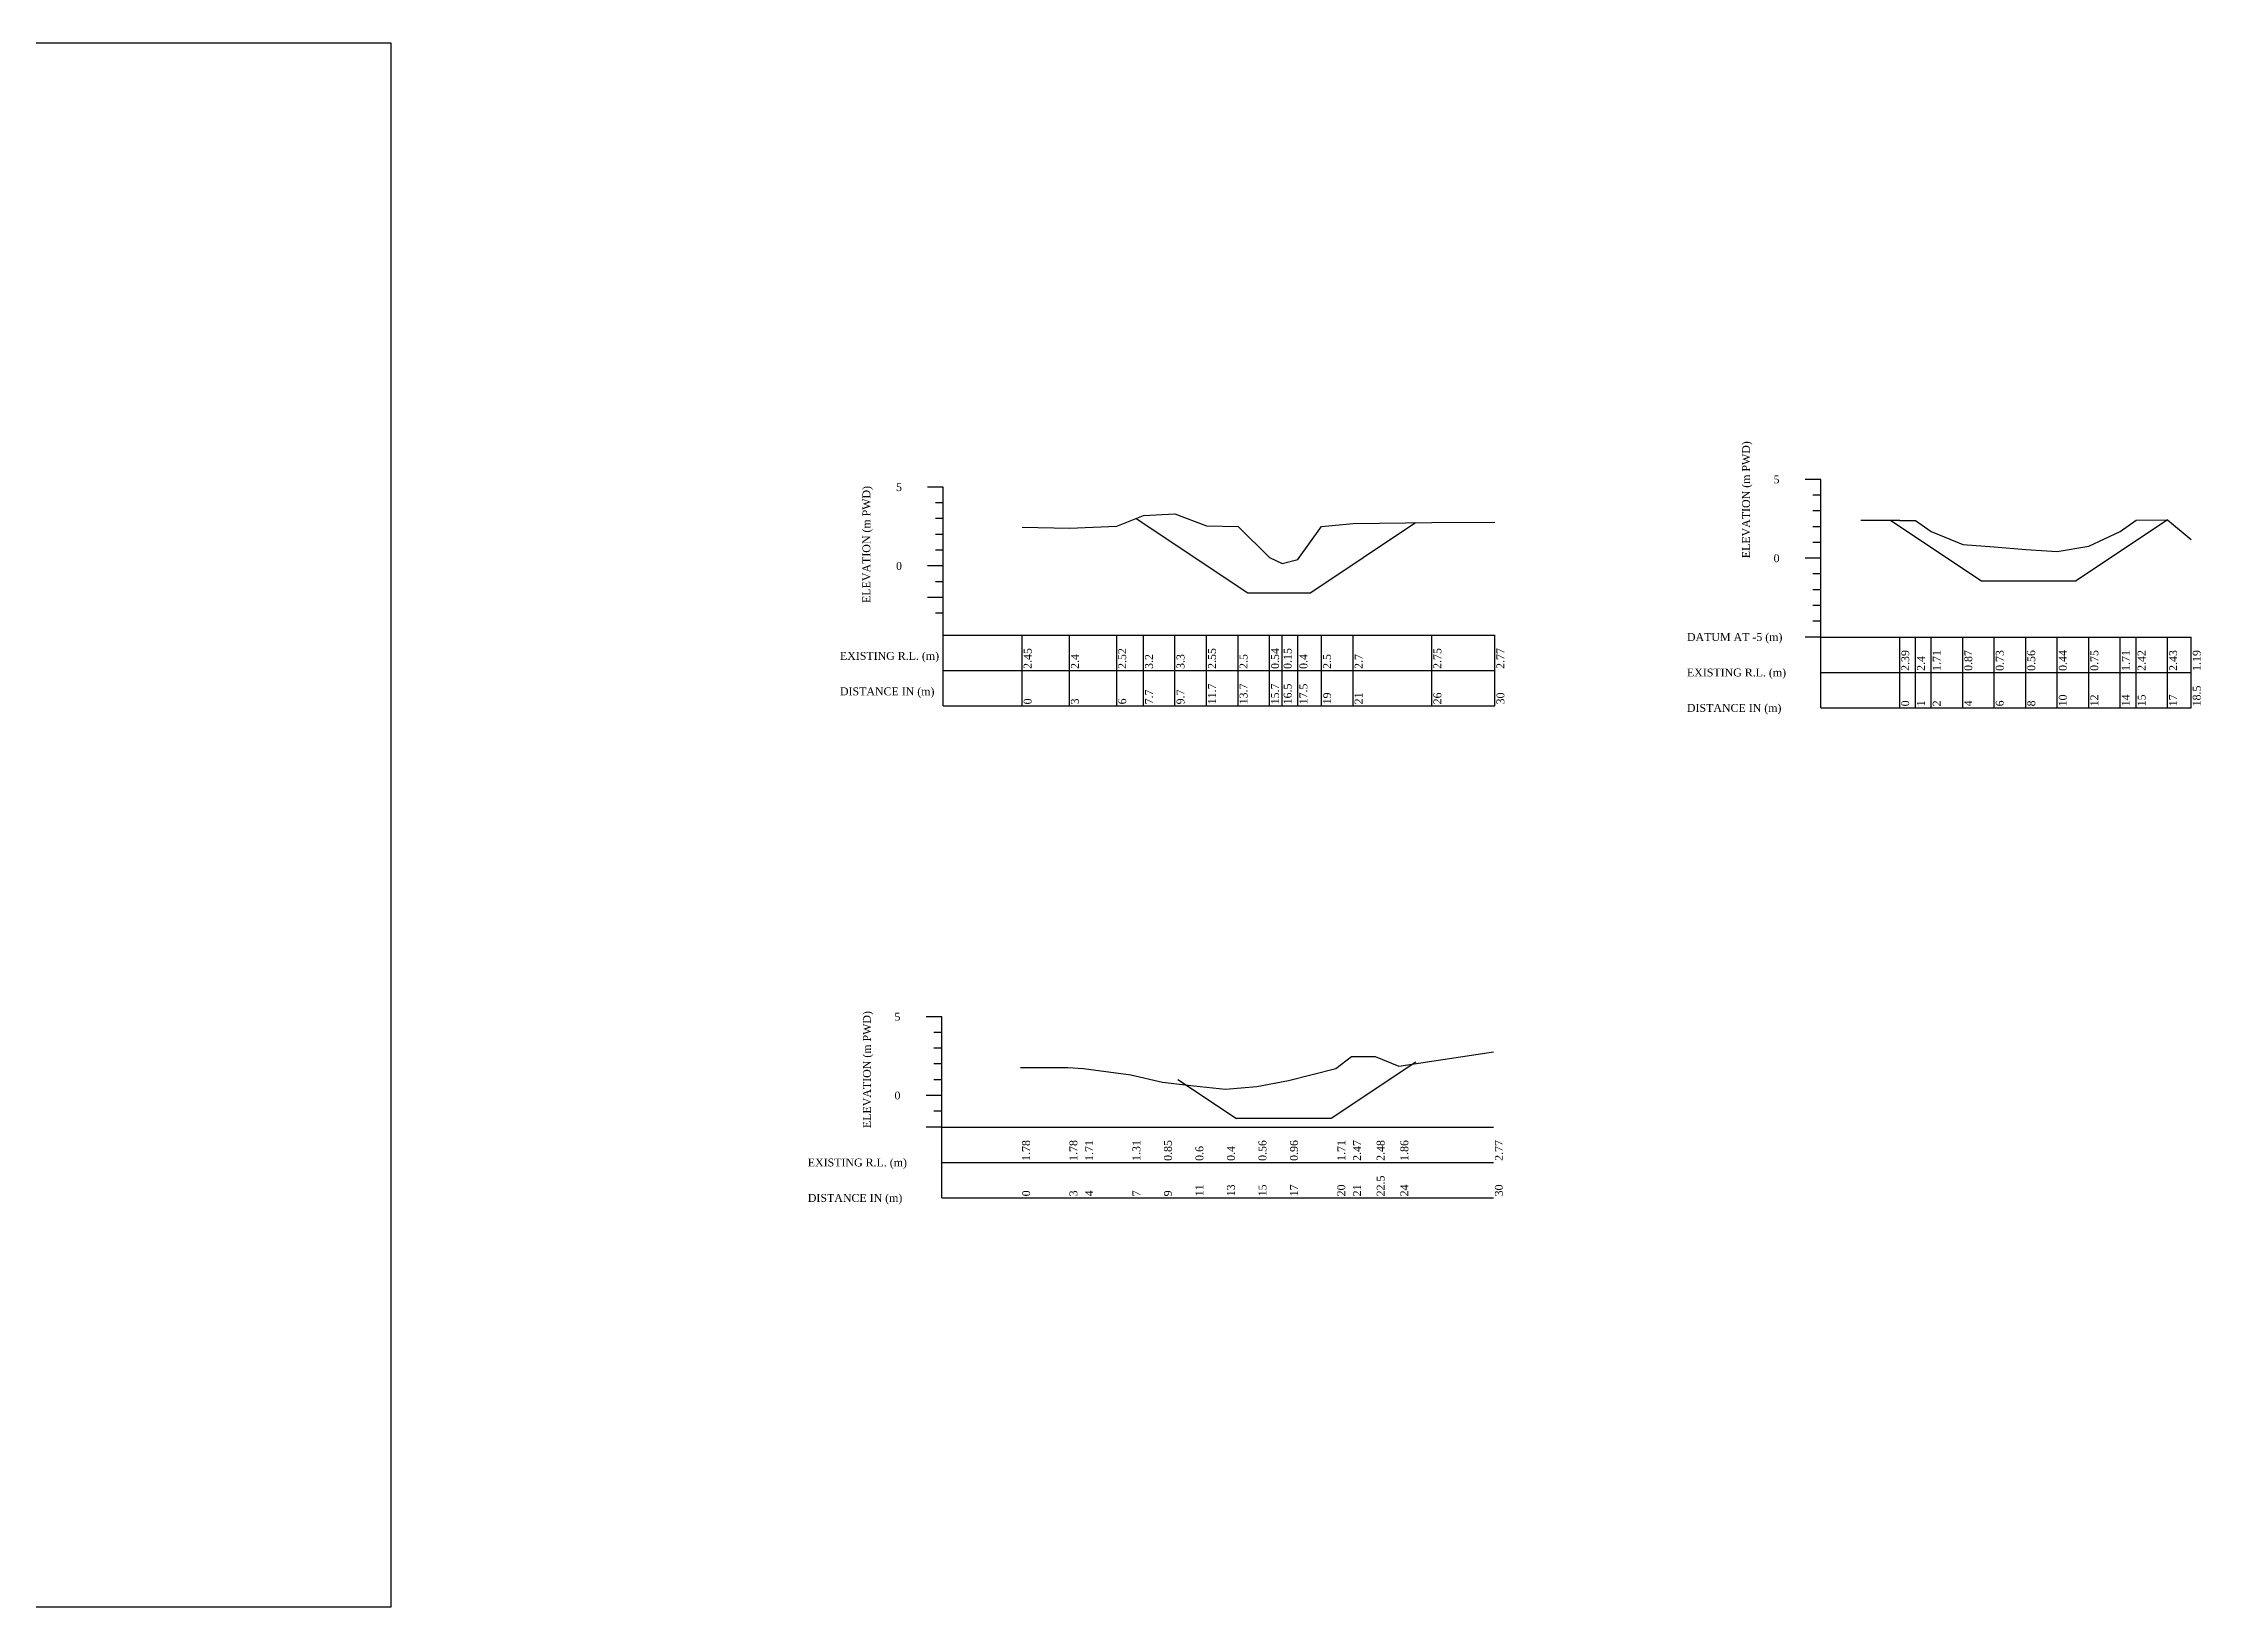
# Model space of a CAD drawing. Header units: metres. Extents: x 11843410 to 12733237, y -3989548 to -3515927.
# Drawn here: x 11905689.8 to 11905826.7, y -3898354 to -3898254.8 of the extents above; entities that cross this region are included whole.
import ezdxf

# ---------------------------------------------------------------- set-up
doc = ezdxf.new("R2010")
doc.units = ezdxf.units.M
doc.header["$LTSCALE"] = 50
doc.styles.add('liza', font='times.ttf', dxfattribs={"height": 2})

msp = doc.modelspace()

# ---------------------------------------------------------------- linework, layer by layer
at = {"lineweight": -2}
for p, q in [((11905802.607, -3898282.497), (11905801.607, -3898282.497)), ((11905802.607, -3898296.997), (11905802.607, -3898282.497)), ((11905746.922, -3898282.986), (11905745.922, -3898282.986)), ((11905746.922, -3898283.986), (11905746.422, -3898283.986)), ((11905746.922, -3898296.871), (11905746.922, -3898282.986)), ((11905802.607, -3898283.497), (11905802.107, -3898283.497)), ((11905746.922, -3898284.986), (11905746.422, -3898284.986)), ((11905759.163, -3898284.97), (11905766.237, -3898289.686)), ((11905776.876, -3898285.26), (11905770.237, -3898289.686)), ((11905802.607, -3898284.497), (11905802.107, -3898284.497)), ((11905802.607, -3898285.497), (11905802.107, -3898285.497)), ((11905807.607, -3898285.105), (11905805.139, -3898285.105)), ((11905807.05, -3898285.1), (11905812.805, -3898288.937)), ((11905824.61, -3898285.067), (11905818.805, -3898288.937)), ((11905746.922, -3898285.986), (11905746.422, -3898285.986)), ((11905746.922, -3898286.986), (11905746.422, -3898286.986)), ((11905802.607, -3898286.497), (11905802.107, -3898286.497)), ((11905746.922, -3898287.986), (11905745.922, -3898287.986)), ((11905802.607, -3898287.497), (11905801.607, -3898287.497)), ((11905746.922, -3898288.986), (11905746.422, -3898288.986)), ((11905766.237, -3898289.686), (11905770.237, -3898289.686)), ((11905802.607, -3898288.497), (11905802.107, -3898288.497)), ((11905802.607, -3898289.497), (11905802.107, -3898289.497)), ((11905812.805, -3898288.937), (11905818.805, -3898288.937)), ((11905746.922, -3898289.986), (11905745.922, -3898289.986)), ((11905746.922, -3898290.986), (11905746.422, -3898290.986)), ((11905802.607, -3898290.497), (11905802.107, -3898290.497)), ((11905746.922, -3898292.371), (11905781.922, -3898292.371)), ((11905751.922, -3898296.871), (11905751.922, -3898292.371)), ((11905754.922, -3898296.871), (11905754.922, -3898292.371)), ((11905757.922, -3898296.871), (11905757.922, -3898292.371)), ((11905759.622, -3898296.871), (11905759.622, -3898292.371)), ((11905761.622, -3898296.871), (11905761.622, -3898292.371)), ((11905763.622, -3898296.871), (11905763.622, -3898292.371)), ((11905765.622, -3898296.871), (11905765.622, -3898292.371)), ((11905767.622, -3898296.871), (11905767.622, -3898292.371)), ((11905768.422, -3898296.871), (11905768.422, -3898292.371)), ((11905769.422, -3898296.871), (11905769.422, -3898292.371)), ((11905770.922, -3898296.871), (11905770.922, -3898292.371)), ((11905772.922, -3898296.871), (11905772.922, -3898292.371)), ((11905777.922, -3898296.871), (11905777.922, -3898292.371)), ((11905781.922, -3898296.871), (11905781.922, -3898292.371)), ((11905802.607, -3898292.497), (11905801.607, -3898292.497)), ((11905802.607, -3898291.497), (11905802.107, -3898291.497)), ((11905802.607, -3898292.497), (11905826.107, -3898292.497)), ((11905807.607, -3898296.997), (11905807.607, -3898292.497)), ((11905808.607, -3898296.997), (11905808.607, -3898292.497)), ((11905809.607, -3898296.997), (11905809.607, -3898292.497)), ((11905811.607, -3898296.997), (11905811.607, -3898292.497)), ((11905813.607, -3898296.997), (11905813.607, -3898292.497)), ((11905815.607, -3898296.997), (11905815.607, -3898292.497)), ((11905817.607, -3898296.997), (11905817.607, -3898292.497)), ((11905819.607, -3898296.997), (11905819.607, -3898292.497)), ((11905821.607, -3898296.997), (11905821.607, -3898292.497)), ((11905822.607, -3898296.997), (11905822.607, -3898292.497)), ((11905824.607, -3898296.997), (11905824.607, -3898292.497)), ((11905826.107, -3898296.997), (11905826.107, -3898292.497)), ((11905746.922, -3898294.621), (11905781.922, -3898294.621)), ((11905802.607, -3898294.747), (11905826.107, -3898294.747)), ((11905746.922, -3898296.871), (11905781.922, -3898296.871)), ((11905802.607, -3898296.997), (11905826.107, -3898296.997)), ((11905746.823, -3898316.586), (11905745.823, -3898316.586)), ((11905746.823, -3898328.086), (11905746.823, -3898316.586)), ((11905746.823, -3898317.586), (11905746.323, -3898317.586)), ((11905746.823, -3898318.586), (11905746.323, -3898318.586)), ((11905746.823, -3898319.586), (11905746.323, -3898319.586)), ((11905776.91, -3898319.471), (11905771.533, -3898323.056)), ((11905746.823, -3898320.586), (11905746.323, -3898320.586)), ((11905761.797, -3898320.565), (11905765.533, -3898323.056)), ((11905746.823, -3898321.586), (11905745.823, -3898321.586)), ((11905746.823, -3898322.586), (11905746.323, -3898322.586)), ((11905746.823, -3898323.586), (11905745.823, -3898323.586)), ((11905746.823, -3898323.586), (11905781.823, -3898323.586)), ((11905771.533, -3898323.056), (11905765.533, -3898323.056)), ((11905746.823, -3898325.836), (11905781.823, -3898325.836)), ((11905746.823, -3898328.086), (11905781.823, -3898328.086))]:
    msp.add_line(p, q, dxfattribs=at)
at = {"color": 7, "linetype": 'ByBlock', "ltscale": 0.5}
msp.add_lwpolyline([(11905464.484, -3898354.03), (11905711.892, -3898354.03), (11905711.892, -3898254.817), (11905464.484, -3898254.817)], close=True, dxfattribs=at)
at = {"lineweight": -2}
for points in [[(11905751.922, -3898285.536), (11905754.922, -3898285.586), (11905757.922, -3898285.466), (11905759.622, -3898284.786), (11905761.622, -3898284.686), (11905763.622, -3898285.436), (11905765.622, -3898285.486), (11905767.622, -3898287.446), (11905768.422, -3898287.836), (11905769.422, -3898287.586), (11905770.922, -3898285.486), (11905772.922, -3898285.286), (11905777.922, -3898285.236), (11905781.922, -3898285.216)], [(11905807.607, -3898285.105), (11905808.607, -3898285.095), (11905809.607, -3898285.792), (11905811.607, -3898286.632), (11905813.607, -3898286.772), (11905815.607, -3898286.942), (11905817.607, -3898287.062), (11905819.607, -3898286.742), (11905821.607, -3898285.792), (11905822.607, -3898285.075), (11905824.607, -3898285.065), (11905826.107, -3898286.305)], [(11905751.823, -3898319.809), (11905754.823, -3898319.809), (11905755.823, -3898319.881), (11905758.823, -3898320.281), (11905760.823, -3898320.731), (11905762.823, -3898320.981), (11905764.823, -3898321.181), (11905766.823, -3898321.021), (11905768.823, -3898320.631), (11905771.823, -3898319.881), (11905772.823, -3898319.119), (11905774.323, -3898319.109), (11905775.823, -3898319.729), (11905781.823, -3898318.816)]]:
    msp.add_lwpolyline(points, dxfattribs=at)

# ---------------------------------------------------------------- texts
at = {"lineweight": -2, "char_height": 0.5, "attachment_point": 1, "rotation": 90, "style": 'liza'}
for s, insert, width in [('ELEVATION (m PWD)', (11905797.607, -3898287.497), 10), ('ELEVATION (m PWD)', (11905741.79, -3898290.337), 10), ('2.45', (11905752.022, -3898294.521), 2.15), ('2.4', (11905755.022, -3898294.521), 2.15), ('2.52', (11905758.022, -3898294.521), 2.15), ('3.2', (11905759.722, -3898294.521), 2.15), ('3.3', (11905761.722, -3898294.521), 2.15), ('2.55', (11905763.722, -3898294.521), 2.15), ('2.5', (11905765.722, -3898294.521), 2.15), ('0.54', (11905767.722, -3898294.521), 2.15), ('0.15', (11905768.522, -3898294.521), 2.15), ('0.4', (11905769.522, -3898294.521), 2.15), ('2.5', (11905771.022, -3898294.521), 2.15), ('2.7', (11905773.022, -3898294.521), 2.15), ('2.75', (11905778.022, -3898294.521), 2.15), ('2.77', (11905782.022, -3898294.521), 2.15), ('2.39', (11905807.707, -3898294.647), 2.15), ('2.4', (11905808.707, -3898294.647), 2.15), ('1.71', (11905809.707, -3898294.647), 2.15), ('0.87', (11905811.707, -3898294.647), 2.15), ('0.73', (11905813.707, -3898294.647), 2.15), ('0.56', (11905815.707, -3898294.647), 2.15), ('0.44', (11905817.707, -3898294.647), 2.15), ('0.75', (11905819.707, -3898294.647), 2.15), ('1.71', (11905821.707, -3898294.647), 2.15), ('2.42', (11905822.707, -3898294.647), 2.15), ('2.43', (11905824.707, -3898294.647), 2.15), ('1.19', (11905826.207, -3898294.647), 2.15), ('0', (11905752.022, -3898296.771), 2.15), ('3', (11905755.022, -3898296.771), 2.15), ('6', (11905758.022, -3898296.771), 2.15), ('7.7', (11905759.722, -3898296.771), 2.15), ('9.7', (11905761.722, -3898296.771), 2.15), ('11.7', (11905763.722, -3898296.771), 2.15), ('13.7', (11905765.722, -3898296.771), 2.15), ('15.7', (11905767.722, -3898296.771), 2.15), ('16.5', (11905768.522, -3898296.771), 2.15), ('17.5', (11905769.522, -3898296.771), 2.15), ('19', (11905771.022, -3898296.771), 2.15), ('21', (11905773.022, -3898296.771), 2.15), ('26', (11905778.022, -3898296.771), 2.15), ('30', (11905782.022, -3898296.771), 2.15), ('0', (11905807.707, -3898296.897), 2.15), ('1', (11905808.707, -3898296.897), 2.15), ('2', (11905809.707, -3898296.897), 2.15), ('4', (11905811.707, -3898296.897), 2.15), ('6', (11905813.707, -3898296.897), 2.15), ('8', (11905815.707, -3898296.897), 2.15), ('10', (11905817.707, -3898296.897), 2.15), ('12', (11905819.707, -3898296.897), 2.15), ('14', (11905821.707, -3898296.897), 2.15), ('15', (11905822.707, -3898296.897), 2.15), ('17', (11905824.707, -3898296.897), 2.15), ('18.5', (11905826.207, -3898296.897), 2.15), ('ELEVATION (m PWD)', (11905741.823, -3898323.655), 10), ('1.78', (11905751.923, -3898325.736), 2.15), ('1.78', (11905754.923, -3898325.736), 2.15), ('1.71', (11905755.923, -3898325.736), 2.15), ('1.31', (11905758.923, -3898325.736), 2.15), ('0.85', (11905760.923, -3898325.736), 2.15), ('0.6', (11905762.923, -3898325.736), 2.15), ('0.4', (11905764.923, -3898325.736), 2.15), ('0.56', (11905766.923, -3898325.736), 2.15), ('0.96', (11905768.923, -3898325.736), 2.15), ('1.71', (11905771.923, -3898325.736), 2.15), ('2.47', (11905772.923, -3898325.736), 2.15), ('2.48', (11905774.423, -3898325.736), 2.15), ('1.86', (11905775.923, -3898325.736), 2.15), ('2.77', (11905781.923, -3898325.736), 2.15), ('22.5', (11905774.423, -3898327.986), 2.15), ('0', (11905751.923, -3898327.986), 2.15), ('3', (11905754.923, -3898327.986), 2.15), ('4', (11905755.923, -3898327.986), 2.15), ('7', (11905758.923, -3898327.986), 2.15), ('9', (11905760.923, -3898327.986), 2.15), ('11', (11905762.923, -3898327.986), 2.15), ('13', (11905764.923, -3898327.986), 2.15), ('15', (11905766.923, -3898327.986), 2.15), ('17', (11905768.923, -3898327.986), 2.15), ('20', (11905771.923, -3898327.986), 2.15), ('21', (11905772.923, -3898327.986), 2.15), ('24', (11905775.923, -3898327.986), 2.15), ('30', (11905781.923, -3898327.986), 2.15)]:
    msp.add_mtext(s, dxfattribs=dict(at, insert=insert, width=width))
at = {"lineweight": -2, "char_height": 0.5, "attachment_point": 1, "style": 'liza'}
for s, insert, width in [('5', (11905743.922, -3898282.736), 2), ('5', (11905799.607, -3898282.247), 2), ('0', (11905743.922, -3898287.736), 2), ('0', (11905799.607, -3898287.247), 2), ('DATUM AT -5 (m)', (11905794.107, -3898292.247), 7.5), ('EXISTING R.L. (m)', (11905740.361, -3898293.445), 7.5), ('EXISTING R.L. (m)', (11905794.107, -3898294.497), 7.5), ('DISTANCE IN (m)', (11905740.361, -3898295.695), 7.5), ('DISTANCE IN (m)', (11905794.107, -3898296.747), 7.5), ('5', (11905743.823, -3898316.336), 2), ('0', (11905743.823, -3898321.336), 2), ('EXISTING R.L. (m)', (11905738.323, -3898325.586), 7.5), ('DISTANCE IN (m)', (11905738.323, -3898327.836), 7.5)]:
    msp.add_mtext(s, dxfattribs=dict(at, insert=insert, width=width))

doc.saveas('drawing.dxf')
